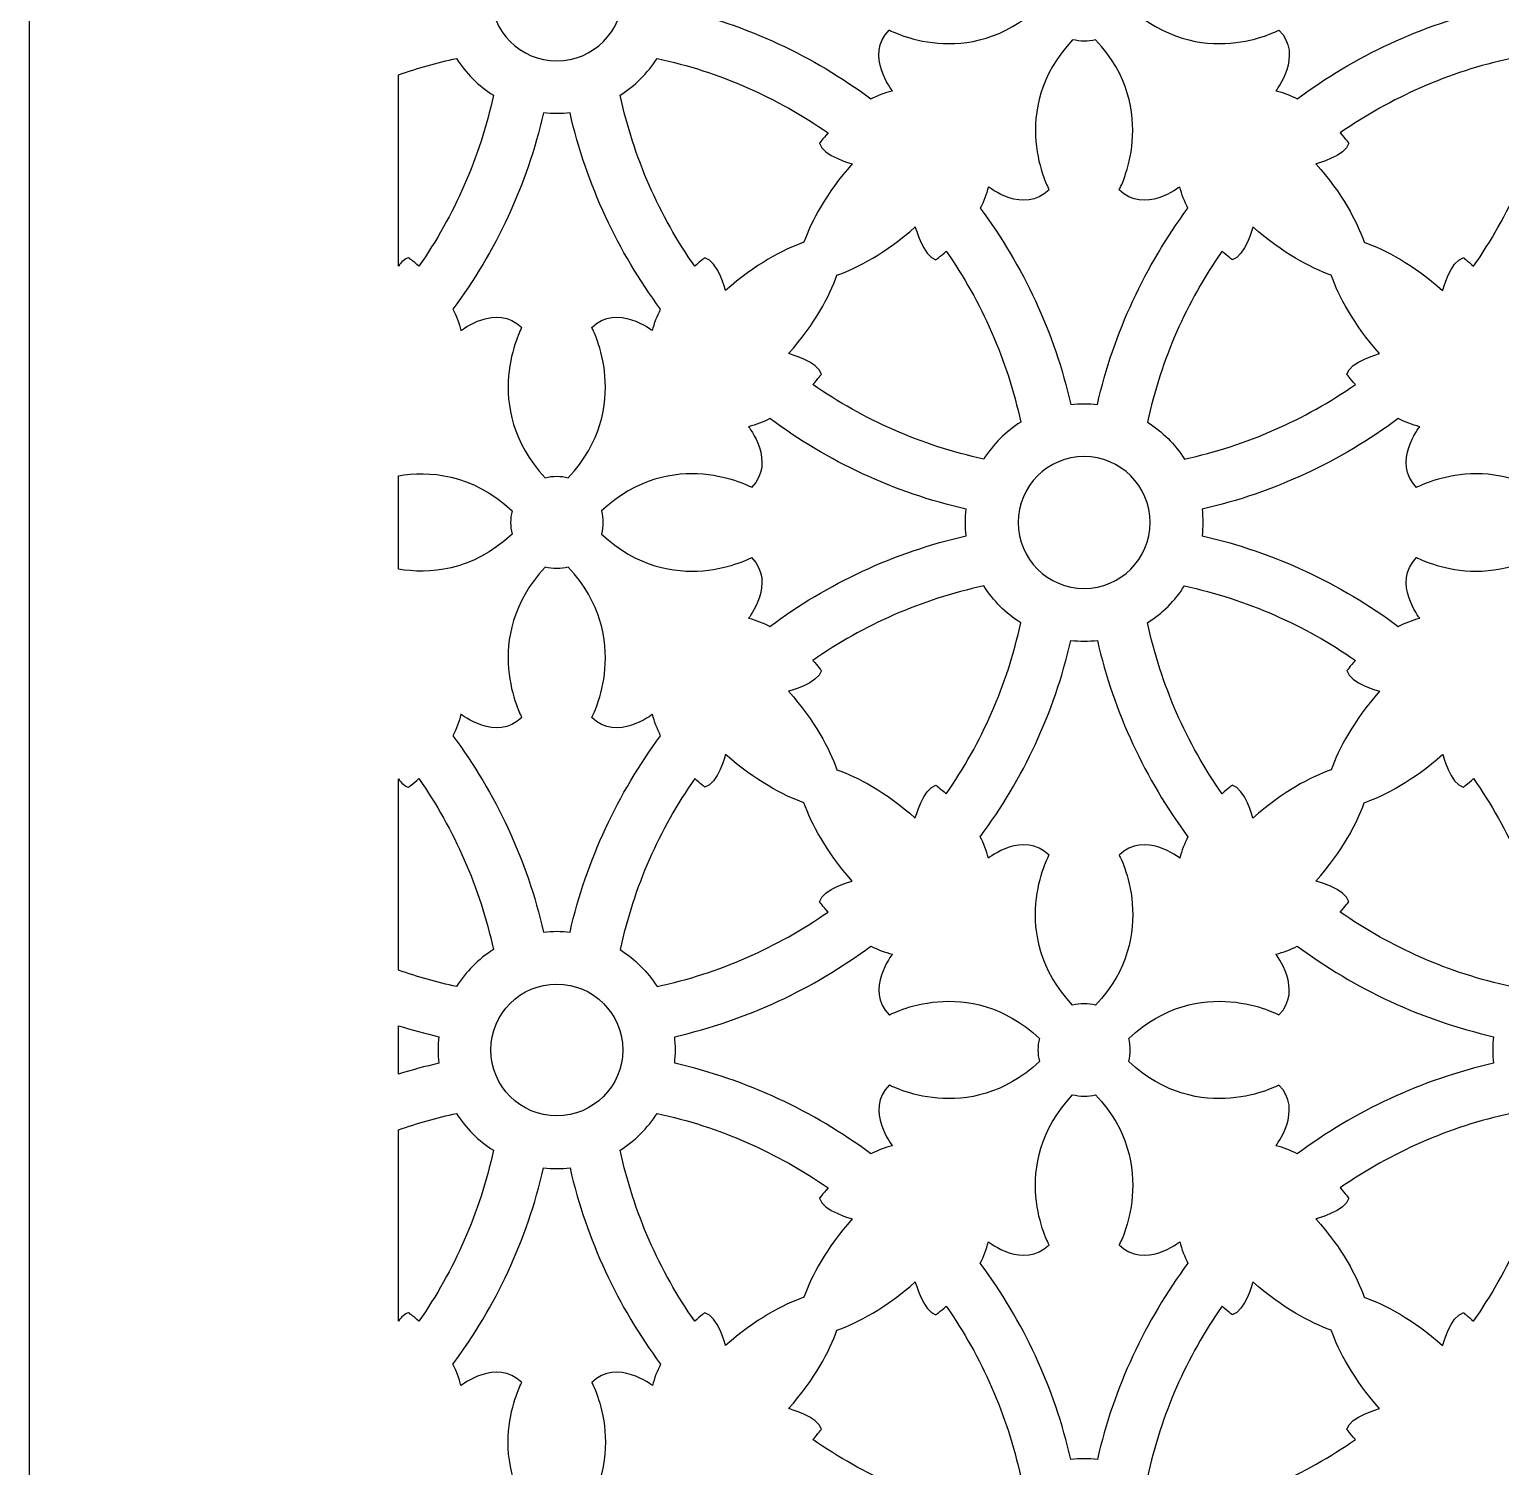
# Model space of a CAD drawing. Header units: centimetres. Extents: x -13.7 to -8.8, y -9 to 9.
# Drawn here: x -13.684 to -11.402, y -4.736 to -2.507 of the extents above; entities that cross this region are included whole.
import ezdxf

# ---------------------------------------------------------------- set-up
doc = ezdxf.new("R2010")
doc.units = ezdxf.units.CM
doc.header["$MEASUREMENT"] = 0
doc.layers.add('layer 1', color=7, linetype='Continuous')

msp = doc.modelspace()

# ---------------------------------------------------------------- linework, layer by layer
at = {"layer": 'layer 1', "color": 250}
msp.add_open_spline([(-8.77523, 9.00077), (-10.41159, 9.00077), (-12.04796, 9.00077), (-13.68432, 9.00077), (-13.68432, 9.00077), (-13.68432, 3.53168), (-13.68432, -1.93741), (-13.68432, -7.4065), (-13.68432, -7.4065), (-13.6843, -7.4065), (-13.68429, -7.4065), (-13.68428, -7.4065), (-13.68428, -7.4065), (-13.68428, -7.93741), (-13.68428, -8.46832), (-13.68428, -8.99924), (-13.68428, -8.99924), (-13.49337, -8.99924), (-13.30246, -8.99924), (-13.11155, -8.99924), (-13.11155, -8.99924), (-13.11155, -8.91742), (-13.11155, -8.8356), (-13.11155, -8.75378), (-13.11155, -8.75378), (-12.90961, -8.75378), (-12.70767, -8.75378), (-12.50573, -8.75378), (-12.50573, -8.75378), (-12.50573, -8.5939), (-12.50573, -8.43402), (-12.50573, -8.27414), (-12.50573, -8.27414), (-12.42404, -8.27251), (-12.34234, -8.27088), (-12.26064, -8.26925), (-12.26064, -8.26925), (-12.24613, -8.31062), (-12.22712, -8.34649), (-12.19555, -8.37816), (-12.19555, -8.37816), (-12.16464, -8.40916), (-12.1327, -8.42833), (-12.09518, -8.43705), (-12.09518, -8.43705), (-12.04553, -8.4486), (-11.99309, -8.44357), (-11.95323, -8.4088), (-11.95323, -8.4088), (-11.91466, -8.37514), (-11.8924, -8.32123), (-11.8844, -8.26981), (-11.8844, -8.26981), (-11.86158, -8.27211), (-11.84216, -8.27158), (-11.82386, -8.26896), (-11.82386, -8.26896), (-11.73249, -8.25588), (-11.68933, -8.19807), (-11.68163, -8.1109), (-11.68163, -8.1109), (-11.67973, -8.08953), (-11.68124, -8.06844), (-11.68802, -8.04988), (-11.68802, -8.04988), (-11.68659, -8.05023), (-11.68515, -8.05059), (-11.68372, -8.05095), (-11.68372, -8.05095), (-11.65147, -8.0621), (-11.61924, -8.07324), (-11.587, -8.08439), (-11.587, -8.08439), (-11.56765, -8.28195), (-11.41509, -8.43577), (-11.22975, -8.43577), (-11.22975, -8.43577), (-11.04441, -8.43577), (-10.89185, -8.28195), (-10.87251, -8.08439), (-10.87251, -8.08439), (-10.84027, -8.07324), (-10.80803, -8.0621), (-10.77579, -8.05095), (-10.77579, -8.05095), (-10.77435, -8.05059), (-10.77291, -8.05023), (-10.77148, -8.04988), (-10.77148, -8.04988), (-10.77827, -8.06844), (-10.77977, -8.08953), (-10.77788, -8.1109), (-10.77788, -8.1109), (-10.77017, -8.19807), (-10.72701, -8.25588), (-10.63565, -8.26896), (-10.63565, -8.26896), (-10.61734, -8.27158), (-10.59792, -8.27211), (-10.5751, -8.26981), (-10.5751, -8.26981), (-10.56711, -8.32123), (-10.54485, -8.37514), (-10.50627, -8.4088), (-10.50627, -8.4088), (-10.46641, -8.44357), (-10.41398, -8.4486), (-10.36432, -8.43705), (-10.36432, -8.43705), (-10.32681, -8.42833), (-10.29486, -8.40916), (-10.26395, -8.37816), (-10.26395, -8.37816), (-10.23239, -8.34649), (-10.21338, -8.31062), (-10.19887, -8.26925), (-10.19887, -8.26925), (-10.11717, -8.27088), (-10.03547, -8.27251), (-9.95377, -8.27414), (-9.95377, -8.27414), (-9.95377, -8.43402), (-9.95377, -8.5939), (-9.95377, -8.75378), (-9.95377, -8.75378), (-9.75183, -8.75378), (-9.54989, -8.75378), (-9.34796, -8.75378), (-9.34796, -8.75378), (-9.34796, -8.8356), (-9.34796, -8.91742), (-9.34796, -8.99924), (-9.34796, -8.99924), (-9.15705, -8.99924), (-8.96613, -8.99924), (-8.77523, -8.99924), (-8.77523, -8.99924), (-8.77523, -8.46832), (-8.77523, -7.93741), (-8.77523, -7.4065), (-8.77523, -7.4065), (-8.77523, -1.93741), (-8.77523, 3.53168), (-8.77523, 9.00077)], degree=3, knots=[0, 0, 0, 0, 0.027027, 0.027027, 0.027027, 0.027027, 0.0540541, 0.0540541, 0.0540541, 0.0540541, 0.0810811, 0.0810811, 0.0810811, 0.0810811, 0.1081081, 0.1081081, 0.1081081, 0.1081081, 0.1351351, 0.1351351, 0.1351351, 0.1351351, 0.1621622, 0.1621622, 0.1621622, 0.1621622, 0.1891892, 0.1891892, 0.1891892, 0.1891892, 0.2162162, 0.2162162, 0.2162162, 0.2162162, 0.2432432, 0.2432432, 0.2432432, 0.2432432, 0.2702703, 0.2702703, 0.2702703, 0.2702703, 0.2972973, 0.2972973, 0.2972973, 0.2972973, 0.3243243, 0.3243243, 0.3243243, 0.3243243, 0.3513514, 0.3513514, 0.3513514, 0.3513514, 0.3783784, 0.3783784, 0.3783784, 0.3783784, 0.4054054, 0.4054054, 0.4054054, 0.4054054, 0.4324324, 0.4324324, 0.4324324, 0.4324324, 0.4594595, 0.4594595, 0.4594595, 0.4594595, 0.4864865, 0.4864865, 0.4864865, 0.4864865, 0.5135135, 0.5135135, 0.5135135, 0.5135135, 0.5405405, 0.5405405, 0.5405405, 0.5405405, 0.5675676, 0.5675676, 0.5675676, 0.5675676, 0.5945946, 0.5945946, 0.5945946, 0.5945946, 0.6216216, 0.6216216, 0.6216216, 0.6216216, 0.6486486, 0.6486486, 0.6486486, 0.6486486, 0.6756757, 0.6756757, 0.6756757, 0.6756757, 0.7027027, 0.7027027, 0.7027027, 0.7027027, 0.7297297, 0.7297297, 0.7297297, 0.7297297, 0.7567568, 0.7567568, 0.7567568, 0.7567568, 0.7837838, 0.7837838, 0.7837838, 0.7837838, 0.8108108, 0.8108108, 0.8108108, 0.8108108, 0.8378378, 0.8378378, 0.8378378, 0.8378378, 0.8648649, 0.8648649, 0.8648649, 0.8648649, 0.8918919, 0.8918919, 0.8918919, 0.8918919, 0.9189189, 0.9189189, 0.9189189, 0.9189189, 0.9459459, 0.9459459, 0.9459459, 0.9459459, 1, 1, 1, 1], dxfattribs=at)
at = {"layer": 'layer 1', "color": 7}
for points, knots in [([(-12.37871, -2.6149), (-12.46798, -2.54857), (-12.5712, -2.49997), (-12.6832, -2.47438), (-12.6832, -2.47438), (-12.68245, -2.46761), (-12.68204, -2.46074), (-12.68204, -2.45378), (-12.68204, -2.45378), (-12.68204, -2.44682), (-12.68245, -2.43995), (-12.6832, -2.43318), (-12.6832, -2.43318), (-12.5712, -2.40758), (-12.46798, -2.35899), (-12.37871, -2.29266), (-12.37871, -2.29266), (-12.3683, -2.29803), (-12.35718, -2.30244), (-12.3455, -2.3052), (-12.3455, -2.3052), (-12.3455, -2.3052), (-12.38907, -2.36053), (-12.35022, -2.39937), (-12.35022, -2.39937), (-12.35022, -2.39937), (-12.22738, -2.33294), (-12.11732, -2.43589), (-12.11732, -2.43589), (-12.12034, -2.44762), (-12.12032, -2.45995), (-12.11732, -2.47168), (-12.11732, -2.47168), (-12.22738, -2.57464), (-12.35021, -2.50819), (-12.35021, -2.50819), (-12.35021, -2.50819), (-12.38907, -2.54703), (-12.3455, -2.60238), (-12.3455, -2.60238), (-12.3455, -2.60238), (-12.35718, -2.60513), (-12.3683, -2.60954), (-12.37871, -2.6149)], [0, 0, 0, 0, 0.0833333, 0.0833333, 0.0833333, 0.0833333, 0.1666667, 0.1666667, 0.1666667, 0.1666667, 0.25, 0.25, 0.25, 0.25, 0.3333333, 0.3333333, 0.3333333, 0.3333333, 0.4166667, 0.4166667, 0.4166667, 0.4166667, 0.5, 0.5, 0.5, 0.5, 0.5833333, 0.5833333, 0.5833333, 0.5833333, 0.6666667, 0.6666667, 0.6666667, 0.6666667, 0.75, 0.75, 0.75, 0.75, 0.8333333, 0.8333333, 0.8333333, 0.8333333, 1, 1, 1, 1]), ([(-11.71719, -2.29266), (-11.62793, -2.359), (-11.5247, -2.40758), (-11.41271, -2.43318), (-11.41271, -2.43318), (-11.41346, -2.43995), (-11.41386, -2.44682), (-11.41386, -2.45378), (-11.41386, -2.45378), (-11.41386, -2.46074), (-11.41347, -2.46761), (-11.41271, -2.47438), (-11.41271, -2.47438), (-11.5247, -2.49997), (-11.62792, -2.54857), (-11.71719, -2.6149), (-11.71719, -2.6149), (-11.7276, -2.60954), (-11.73873, -2.60513), (-11.7504, -2.60237), (-11.7504, -2.60237), (-11.7504, -2.60237), (-11.70684, -2.54703), (-11.74569, -2.50818), (-11.74569, -2.50818), (-11.74569, -2.50818), (-11.86854, -2.57464), (-11.9786, -2.47168), (-11.9786, -2.47168), (-11.97558, -2.45995), (-11.9756, -2.4476), (-11.9786, -2.43588), (-11.9786, -2.43588), (-11.86853, -2.33292), (-11.74569, -2.39937), (-11.74569, -2.39937), (-11.74569, -2.39937), (-11.70684, -2.36053), (-11.7504, -2.3052), (-11.7504, -2.3052), (-11.7504, -2.3052), (-11.73873, -2.30243), (-11.7276, -2.29802), (-11.71719, -2.29266)], [0, 0, 0, 0, 0.0833333, 0.0833333, 0.0833333, 0.0833333, 0.1666667, 0.1666667, 0.1666667, 0.1666667, 0.25, 0.25, 0.25, 0.25, 0.3333333, 0.3333333, 0.3333333, 0.3333333, 0.4166667, 0.4166667, 0.4166667, 0.4166667, 0.5, 0.5, 0.5, 0.5, 0.5833333, 0.5833333, 0.5833333, 0.5833333, 0.6666667, 0.6666667, 0.6666667, 0.6666667, 0.75, 0.75, 0.75, 0.75, 0.8333333, 0.8333333, 0.8333333, 0.8333333, 1, 1, 1, 1]), ([(-12.86614, -2.35151), (-12.80967, -2.35151), (-12.76387, -2.3973), (-12.76387, -2.45378), (-12.76387, -2.45378), (-12.76387, -2.51025), (-12.80967, -2.55605), (-12.86614, -2.55605), (-12.86614, -2.55605), (-12.92261, -2.55605), (-12.96841, -2.51025), (-12.96841, -2.45378), (-12.96841, -2.45378), (-12.96841, -2.3973), (-12.92261, -2.35151), (-12.86614, -2.35151)], [0, 0, 0, 0, 0.2, 0.2, 0.2, 0.2, 0.4, 0.4, 0.4, 0.4, 0.6, 0.6, 0.6, 0.6, 1, 1, 1, 1]), ([(-12.04796, -3.08787), (-12.05491, -3.08787), (-12.06177, -3.08827), (-12.06854, -3.08902), (-12.06854, -3.08902), (-12.09413, -2.97703), (-12.14273, -2.8738), (-12.20907, -2.78453), (-12.20907, -2.78453), (-12.20371, -2.77413), (-12.1993, -2.763), (-12.19654, -2.75133), (-12.19654, -2.75133), (-12.19654, -2.75133), (-12.1412, -2.79488), (-12.10236, -2.75604), (-12.10236, -2.75604), (-12.10236, -2.75604), (-12.16881, -2.63319), (-12.06585, -2.52314), (-12.06585, -2.52314), (-12.05412, -2.52615), (-12.04178, -2.52616), (-12.03006, -2.52316), (-12.03006, -2.52316), (-11.92711, -2.63321), (-11.99354, -2.75604), (-11.99354, -2.75604), (-11.99354, -2.75604), (-11.9547, -2.79488), (-11.89937, -2.75133), (-11.89937, -2.75133), (-11.89937, -2.75133), (-11.8966, -2.763), (-11.8922, -2.77413), (-11.88683, -2.78453), (-11.88683, -2.78453), (-11.95317, -2.8738), (-12.00177, -2.97703), (-12.02736, -3.08902), (-12.02736, -3.08902), (-12.03413, -3.08827), (-12.04099, -3.08787), (-12.04796, -3.08787)], [0, 0, 0, 0, 0.0833333, 0.0833333, 0.0833333, 0.0833333, 0.1666667, 0.1666667, 0.1666667, 0.1666667, 0.25, 0.25, 0.25, 0.25, 0.3333333, 0.3333333, 0.3333333, 0.3333333, 0.4166667, 0.4166667, 0.4166667, 0.4166667, 0.5, 0.5, 0.5, 0.5, 0.5833333, 0.5833333, 0.5833333, 0.5833333, 0.6666667, 0.6666667, 0.6666667, 0.6666667, 0.75, 0.75, 0.75, 0.75, 0.8333333, 0.8333333, 0.8333333, 0.8333333, 1, 1, 1, 1]), ([(-13.11159, -2.57762), (-13.11159, -2.6765), (-13.11159, -2.77539), (-13.11159, -2.87428), (-13.11159, -2.87428), (-13.10716, -2.86785), (-13.10191, -2.86279), (-13.09597, -2.86139), (-13.09597, -2.86139), (-13.09597, -2.86139), (-13.08949, -2.86613), (-13.08014, -2.87463), (-13.08014, -2.87463), (-13.02529, -2.79604), (-12.98539, -2.70624), (-12.96453, -2.60937), (-12.96453, -2.60937), (-12.98756, -2.59477), (-13.00714, -2.5752), (-13.02173, -2.55217), (-13.02173, -2.55217), (-13.05245, -2.55878), (-13.08244, -2.5673), (-13.11159, -2.57762)], [0, 0, 0, 0, 0.1428571, 0.1428571, 0.1428571, 0.1428571, 0.2857143, 0.2857143, 0.2857143, 0.2857143, 0.4285714, 0.4285714, 0.4285714, 0.4285714, 0.5714286, 0.5714286, 0.5714286, 0.5714286, 0.7142857, 0.7142857, 0.7142857, 0.7142857, 1, 1, 1, 1]), ([(-12.44528, -2.66777), (-12.52388, -2.61292), (-12.61367, -2.57302), (-12.71054, -2.55217), (-12.71054, -2.55217), (-12.72513, -2.5752), (-12.74471, -2.59477), (-12.76774, -2.60937), (-12.76774, -2.60937), (-12.7469, -2.70624), (-12.70698, -2.79604), (-12.65213, -2.87462), (-12.65213, -2.87462), (-12.64277, -2.86613), (-12.63631, -2.86139), (-12.63631, -2.86139), (-12.63631, -2.86139), (-12.61629, -2.8661), (-12.60424, -2.9123), (-12.60424, -2.9123), (-12.60424, -2.9123), (-12.55794, -2.87115), (-12.51538, -2.8491), (-12.48265, -2.83726), (-12.48265, -2.83726), (-12.47081, -2.80454), (-12.44877, -2.76197), (-12.40762, -2.71567), (-12.40762, -2.71567), (-12.40762, -2.71567), (-12.45381, -2.70362), (-12.45853, -2.6836), (-12.45853, -2.6836), (-12.45853, -2.6836), (-12.45379, -2.67713), (-12.44528, -2.66777)], [0, 0, 0, 0, 0.1, 0.1, 0.1, 0.1, 0.2, 0.2, 0.2, 0.2, 0.3, 0.3, 0.3, 0.3, 0.4, 0.4, 0.4, 0.4, 0.5, 0.5, 0.5, 0.5, 0.6, 0.6, 0.6, 0.6, 0.7, 0.7, 0.7, 0.7, 0.8, 0.8, 0.8, 0.8, 1, 1, 1, 1]), ([(-11.65061, -2.66777), (-11.57202, -2.61292), (-11.48225, -2.57302), (-11.38537, -2.55217), (-11.38537, -2.55217), (-11.37078, -2.5752), (-11.35121, -2.59477), (-11.32817, -2.60937), (-11.32817, -2.60937), (-11.34902, -2.70624), (-11.38892, -2.79604), (-11.44377, -2.87463), (-11.44377, -2.87463), (-11.45313, -2.86613), (-11.4596, -2.86139), (-11.4596, -2.86139), (-11.4596, -2.86139), (-11.47961, -2.8661), (-11.49167, -2.9123), (-11.49167, -2.9123), (-11.49167, -2.9123), (-11.53796, -2.87115), (-11.58053, -2.8491), (-11.61325, -2.83726), (-11.61325, -2.83726), (-11.62509, -2.80454), (-11.64715, -2.76197), (-11.68829, -2.71567), (-11.68829, -2.71567), (-11.68829, -2.71567), (-11.64209, -2.70362), (-11.63738, -2.6836), (-11.63738, -2.6836), (-11.63738, -2.6836), (-11.64211, -2.67713), (-11.65061, -2.66777)], [0, 0, 0, 0, 0.1, 0.1, 0.1, 0.1, 0.2, 0.2, 0.2, 0.2, 0.3, 0.3, 0.3, 0.3, 0.4, 0.4, 0.4, 0.4, 0.5, 0.5, 0.5, 0.5, 0.6, 0.6, 0.6, 0.6, 0.7, 0.7, 0.7, 0.7, 0.8, 0.8, 0.8, 0.8, 1, 1, 1, 1]), ([(-13.02726, -2.9412), (-12.96093, -2.85194), (-12.91233, -2.7487), (-12.88674, -2.63671), (-12.88674, -2.63671), (-12.87998, -2.63747), (-12.87311, -2.63788), (-12.86614, -2.63788), (-12.86614, -2.63788), (-12.85917, -2.63788), (-12.8523, -2.63747), (-12.84553, -2.63671), (-12.84553, -2.63671), (-12.81993, -2.7487), (-12.77133, -2.85194), (-12.705, -2.94119), (-12.705, -2.94119), (-12.71037, -2.95161), (-12.71479, -2.96273), (-12.71754, -2.97441), (-12.71754, -2.97441), (-12.71754, -2.97441), (-12.77288, -2.93085), (-12.81174, -2.96971), (-12.81174, -2.96971), (-12.81174, -2.96971), (-12.74527, -3.09255), (-12.84823, -3.2026), (-12.84823, -3.2026), (-12.85996, -3.19959), (-12.8723, -3.19959), (-12.88403, -3.2026), (-12.88403, -3.2026), (-12.98699, -3.09255), (-12.92053, -2.96971), (-12.92053, -2.96971), (-12.92053, -2.96971), (-12.95938, -2.93085), (-13.01473, -2.97441), (-13.01473, -2.97441), (-13.01473, -2.97441), (-13.01748, -2.96273), (-13.02189, -2.95161), (-13.02726, -2.9412)], [0, 0, 0, 0, 0.0833333, 0.0833333, 0.0833333, 0.0833333, 0.1666667, 0.1666667, 0.1666667, 0.1666667, 0.25, 0.25, 0.25, 0.25, 0.3333333, 0.3333333, 0.3333333, 0.3333333, 0.4166667, 0.4166667, 0.4166667, 0.4166667, 0.5, 0.5, 0.5, 0.5, 0.5833333, 0.5833333, 0.5833333, 0.5833333, 0.6666667, 0.6666667, 0.6666667, 0.6666667, 0.75, 0.75, 0.75, 0.75, 0.8333333, 0.8333333, 0.8333333, 0.8333333, 1, 1, 1, 1]), ([(-12.20356, -3.17358), (-12.18895, -3.15054), (-12.16937, -3.13096), (-12.14633, -3.11635), (-12.14633, -3.11635), (-12.16718, -3.01948), (-12.2071, -2.92971), (-12.26194, -2.85112), (-12.26194, -2.85112), (-12.2713, -2.85961), (-12.27779, -2.86435), (-12.27779, -2.86435), (-12.27779, -2.86435), (-12.2978, -2.85964), (-12.30986, -2.81344), (-12.30986, -2.81344), (-12.30986, -2.81344), (-12.35614, -2.85459), (-12.3987, -2.87665), (-12.43145, -2.88848), (-12.43145, -2.88848), (-12.44327, -2.92121), (-12.46533, -2.96378), (-12.50647, -3.01007), (-12.50647, -3.01007), (-12.50647, -3.01007), (-12.46027, -3.02212), (-12.45556, -3.04214), (-12.45556, -3.04214), (-12.45556, -3.04214), (-12.4603, -3.04861), (-12.4688, -3.05797), (-12.4688, -3.05797), (-12.3902, -3.11281), (-12.30042, -3.15273), (-12.20356, -3.17358)], [0, 0, 0, 0, 0.1, 0.1, 0.1, 0.1, 0.2, 0.2, 0.2, 0.2, 0.3, 0.3, 0.3, 0.3, 0.4, 0.4, 0.4, 0.4, 0.5, 0.5, 0.5, 0.5, 0.6, 0.6, 0.6, 0.6, 0.7, 0.7, 0.7, 0.7, 0.8, 0.8, 0.8, 0.8, 1, 1, 1, 1]), ([(-11.89235, -3.17358), (-11.90695, -3.15054), (-11.92653, -3.13096), (-11.94957, -3.11635), (-11.94957, -3.11635), (-11.92872, -3.01948), (-11.88881, -2.92971), (-11.83396, -2.85112), (-11.83396, -2.85112), (-11.8246, -2.85962), (-11.81813, -2.86435), (-11.81813, -2.86435), (-11.81813, -2.86435), (-11.79812, -2.85964), (-11.78606, -2.81344), (-11.78606, -2.81344), (-11.78606, -2.81344), (-11.73976, -2.85459), (-11.6972, -2.87665), (-11.66447, -2.88848), (-11.66447, -2.88848), (-11.65264, -2.92121), (-11.63057, -2.96378), (-11.58944, -3.01007), (-11.58944, -3.01007), (-11.58944, -3.01007), (-11.63564, -3.02212), (-11.64034, -3.04214), (-11.64034, -3.04214), (-11.64034, -3.04214), (-11.63561, -3.04861), (-11.62711, -3.05797), (-11.62711, -3.05797), (-11.7057, -3.11281), (-11.79549, -3.15273), (-11.89235, -3.17358)], [0, 0, 0, 0, 0.1, 0.1, 0.1, 0.1, 0.2, 0.2, 0.2, 0.2, 0.3, 0.3, 0.3, 0.3, 0.4, 0.4, 0.4, 0.4, 0.5, 0.5, 0.5, 0.5, 0.6, 0.6, 0.6, 0.6, 0.7, 0.7, 0.7, 0.7, 0.8, 0.8, 0.8, 0.8, 1, 1, 1, 1]), ([(-12.53537, -3.11084), (-12.44611, -3.17718), (-12.34288, -3.22577), (-12.23088, -3.25137), (-12.23088, -3.25137), (-12.23164, -3.25812), (-12.23204, -3.26499), (-12.23204, -3.27196), (-12.23204, -3.27196), (-12.23204, -3.27892), (-12.23164, -3.2858), (-12.23088, -3.29255), (-12.23088, -3.29255), (-12.34288, -3.31815), (-12.44611, -3.36675), (-12.53537, -3.43309), (-12.53537, -3.43309), (-12.54578, -3.42771), (-12.55692, -3.42331), (-12.56858, -3.42055), (-12.56858, -3.42055), (-12.56858, -3.42055), (-12.52503, -3.36521), (-12.56389, -3.32636), (-12.56389, -3.32636), (-12.56389, -3.32636), (-12.68671, -3.39282), (-12.79677, -3.28986), (-12.79677, -3.28986), (-12.79375, -3.27813), (-12.79375, -3.2658), (-12.79676, -3.25407), (-12.79676, -3.25407), (-12.68671, -3.15111), (-12.56388, -3.21756), (-12.56388, -3.21756), (-12.56388, -3.21756), (-12.52503, -3.17871), (-12.56858, -3.12337), (-12.56858, -3.12337), (-12.56858, -3.12337), (-12.55692, -3.12061), (-12.54578, -3.11621), (-12.53537, -3.11084)], [0, 0, 0, 0, 0.0833333, 0.0833333, 0.0833333, 0.0833333, 0.1666667, 0.1666667, 0.1666667, 0.1666667, 0.25, 0.25, 0.25, 0.25, 0.3333333, 0.3333333, 0.3333333, 0.3333333, 0.4166667, 0.4166667, 0.4166667, 0.4166667, 0.5, 0.5, 0.5, 0.5, 0.5833333, 0.5833333, 0.5833333, 0.5833333, 0.6666667, 0.6666667, 0.6666667, 0.6666667, 0.75, 0.75, 0.75, 0.75, 0.8333333, 0.8333333, 0.8333333, 0.8333333, 1, 1, 1, 1]), ([(-11.86386, -3.27196), (-11.86386, -3.26499), (-11.86427, -3.25812), (-11.86502, -3.25137), (-11.86502, -3.25137), (-11.75302, -3.22577), (-11.64979, -3.17718), (-11.56054, -3.11084), (-11.56054, -3.11084), (-11.55012, -3.11621), (-11.53898, -3.12061), (-11.52732, -3.12337), (-11.52732, -3.12337), (-11.52732, -3.12337), (-11.57089, -3.17871), (-11.53202, -3.21756), (-11.53202, -3.21756), (-11.53202, -3.21756), (-11.40919, -3.1511), (-11.29914, -3.25405), (-11.29914, -3.25405), (-11.30215, -3.26579), (-11.30215, -3.27813), (-11.29914, -3.28986), (-11.29914, -3.28986), (-11.40918, -3.39282), (-11.53202, -3.32636), (-11.53202, -3.32636), (-11.53202, -3.32636), (-11.57089, -3.36521), (-11.52732, -3.42055), (-11.52732, -3.42055), (-11.52732, -3.42055), (-11.53898, -3.42331), (-11.55012, -3.42771), (-11.56054, -3.43309), (-11.56054, -3.43309), (-11.6498, -3.36675), (-11.75302, -3.31815), (-11.86502, -3.29255), (-11.86502, -3.29255), (-11.86427, -3.2858), (-11.86386, -3.27892), (-11.86386, -3.27196)], [0, 0, 0, 0, 0.0833333, 0.0833333, 0.0833333, 0.0833333, 0.1666667, 0.1666667, 0.1666667, 0.1666667, 0.25, 0.25, 0.25, 0.25, 0.3333333, 0.3333333, 0.3333333, 0.3333333, 0.4166667, 0.4166667, 0.4166667, 0.4166667, 0.5, 0.5, 0.5, 0.5, 0.5833333, 0.5833333, 0.5833333, 0.5833333, 0.6666667, 0.6666667, 0.6666667, 0.6666667, 0.75, 0.75, 0.75, 0.75, 0.8333333, 0.8333333, 0.8333333, 0.8333333, 1, 1, 1, 1]), ([(-12.15023, -3.27196), (-12.15023, -3.21548), (-12.10443, -3.16969), (-12.04796, -3.16969), (-12.04796, -3.16969), (-11.99148, -3.16969), (-11.94568, -3.21548), (-11.94568, -3.27196), (-11.94568, -3.27196), (-11.94568, -3.32843), (-11.99148, -3.37424), (-12.04796, -3.37424), (-12.04796, -3.37424), (-12.10443, -3.37424), (-12.15023, -3.32843), (-12.15023, -3.27196)], [0, 0, 0, 0, 0.2, 0.2, 0.2, 0.2, 0.4, 0.4, 0.4, 0.4, 0.6, 0.6, 0.6, 0.6, 1, 1, 1, 1]), ([(-13.11159, -3.19955), (-13.11159, -3.24782), (-13.11159, -3.29609), (-13.11159, -3.34437), (-13.11159, -3.34437), (-13.06565, -3.35222), (-12.99848, -3.34879), (-12.9355, -3.28986), (-12.9355, -3.28986), (-12.9385, -3.27813), (-12.9385, -3.26579), (-12.9355, -3.25405), (-12.9355, -3.25405), (-12.99849, -3.19513), (-13.06565, -3.1917), (-13.11159, -3.19955)], [0, 0, 0, 0, 0.2, 0.2, 0.2, 0.2, 0.4, 0.4, 0.4, 0.4, 0.6, 0.6, 0.6, 0.6, 1, 1, 1, 1]), ([(-12.705, -3.60274), (-12.77133, -3.69199), (-12.81993, -3.79521), (-12.84553, -3.90721), (-12.84553, -3.90721), (-12.8523, -3.90645), (-12.85917, -3.90605), (-12.86614, -3.90605), (-12.86614, -3.90605), (-12.87311, -3.90605), (-12.87998, -3.90645), (-12.88674, -3.90721), (-12.88674, -3.90721), (-12.91233, -3.79521), (-12.96093, -3.69199), (-13.02726, -3.60273), (-13.02726, -3.60273), (-13.02189, -3.59232), (-13.01748, -3.58118), (-13.01473, -3.56951), (-13.01473, -3.56951), (-13.01473, -3.56951), (-12.95938, -3.61307), (-12.92055, -3.57421), (-12.92055, -3.57421), (-12.92055, -3.57421), (-12.98699, -3.45139), (-12.88404, -3.34134), (-12.88404, -3.34134), (-12.8723, -3.34435), (-12.85997, -3.34434), (-12.84823, -3.34132), (-12.84823, -3.34132), (-12.74527, -3.45137), (-12.81174, -3.57421), (-12.81174, -3.57421), (-12.81174, -3.57421), (-12.77288, -3.61307), (-12.71754, -3.56951), (-12.71754, -3.56951), (-12.71754, -3.56951), (-12.71479, -3.58118), (-12.71037, -3.59232), (-12.705, -3.60274)], [0, 0, 0, 0, 0.0833333, 0.0833333, 0.0833333, 0.0833333, 0.1666667, 0.1666667, 0.1666667, 0.1666667, 0.25, 0.25, 0.25, 0.25, 0.3333333, 0.3333333, 0.3333333, 0.3333333, 0.4166667, 0.4166667, 0.4166667, 0.4166667, 0.5, 0.5, 0.5, 0.5, 0.5833333, 0.5833333, 0.5833333, 0.5833333, 0.6666667, 0.6666667, 0.6666667, 0.6666667, 0.75, 0.75, 0.75, 0.75, 0.8333333, 0.8333333, 0.8333333, 0.8333333, 1, 1, 1, 1]), ([(-12.20356, -3.37035), (-12.18895, -3.39339), (-12.16937, -3.41298), (-12.14633, -3.42757), (-12.14633, -3.42757), (-12.16718, -3.52444), (-12.2071, -3.61422), (-12.26194, -3.69282), (-12.26194, -3.69282), (-12.2713, -3.68431), (-12.27779, -3.67958), (-12.27779, -3.67958), (-12.27779, -3.67958), (-12.2978, -3.68428), (-12.30986, -3.73048), (-12.30986, -3.73048), (-12.30986, -3.73048), (-12.35614, -3.68934), (-12.3987, -3.66728), (-12.43145, -3.65545), (-12.43145, -3.65545), (-12.44327, -3.62272), (-12.46533, -3.58015), (-12.50647, -3.53386), (-12.50647, -3.53386), (-12.50647, -3.53386), (-12.46027, -3.52181), (-12.45556, -3.50179), (-12.45556, -3.50179), (-12.45556, -3.50179), (-12.46029, -3.49532), (-12.4688, -3.48596), (-12.4688, -3.48596), (-12.3902, -3.43111), (-12.30042, -3.3912), (-12.20356, -3.37035)], [0, 0, 0, 0, 0.1, 0.1, 0.1, 0.1, 0.2, 0.2, 0.2, 0.2, 0.3, 0.3, 0.3, 0.3, 0.4, 0.4, 0.4, 0.4, 0.5, 0.5, 0.5, 0.5, 0.6, 0.6, 0.6, 0.6, 0.7, 0.7, 0.7, 0.7, 0.8, 0.8, 0.8, 0.8, 1, 1, 1, 1]), ([(-11.89235, -3.37035), (-11.90695, -3.39339), (-11.92653, -3.41298), (-11.94957, -3.42757), (-11.94957, -3.42757), (-11.92872, -3.52444), (-11.88881, -3.61422), (-11.83396, -3.69281), (-11.83396, -3.69281), (-11.8246, -3.68431), (-11.81813, -3.67958), (-11.81813, -3.67958), (-11.81813, -3.67958), (-11.79812, -3.68428), (-11.78606, -3.73048), (-11.78606, -3.73048), (-11.78606, -3.73048), (-11.73976, -3.68934), (-11.6972, -3.66728), (-11.66447, -3.65545), (-11.66447, -3.65545), (-11.65264, -3.62272), (-11.63057, -3.58015), (-11.58944, -3.53386), (-11.58944, -3.53386), (-11.58944, -3.53386), (-11.63564, -3.52181), (-11.64034, -3.50179), (-11.64034, -3.50179), (-11.64034, -3.50179), (-11.63561, -3.49532), (-11.62711, -3.48596), (-11.62711, -3.48596), (-11.7057, -3.43112), (-11.79549, -3.3912), (-11.89235, -3.37035)], [0, 0, 0, 0, 0.1, 0.1, 0.1, 0.1, 0.2, 0.2, 0.2, 0.2, 0.3, 0.3, 0.3, 0.3, 0.4, 0.4, 0.4, 0.4, 0.5, 0.5, 0.5, 0.5, 0.6, 0.6, 0.6, 0.6, 0.7, 0.7, 0.7, 0.7, 0.8, 0.8, 0.8, 0.8, 1, 1, 1, 1]), ([(-12.04796, -3.45606), (-12.05491, -3.45606), (-12.06177, -3.45565), (-12.06854, -3.4549), (-12.06854, -3.4549), (-12.09413, -3.5669), (-12.14273, -3.67012), (-12.20907, -3.75939), (-12.20907, -3.75939), (-12.20371, -3.7698), (-12.1993, -3.78092), (-12.19654, -3.79259), (-12.19654, -3.79259), (-12.19654, -3.79259), (-12.1412, -3.74903), (-12.10236, -3.78788), (-12.10236, -3.78788), (-12.10236, -3.78788), (-12.16881, -3.91072), (-12.06585, -4.02079), (-12.06585, -4.02079), (-12.05414, -4.01777), (-12.04178, -4.01778), (-12.03006, -4.02078), (-12.03006, -4.02078), (-11.92709, -3.91072), (-11.99356, -3.78788), (-11.99356, -3.78788), (-11.99356, -3.78788), (-11.9547, -3.74903), (-11.89937, -3.79258), (-11.89937, -3.79258), (-11.89937, -3.79258), (-11.8966, -3.78092), (-11.8922, -3.7698), (-11.88683, -3.75939), (-11.88683, -3.75939), (-11.95317, -3.67012), (-12.00177, -3.5669), (-12.02736, -3.4549), (-12.02736, -3.4549), (-12.03413, -3.45565), (-12.04099, -3.45606), (-12.04796, -3.45606)], [0, 0, 0, 0, 0.0833333, 0.0833333, 0.0833333, 0.0833333, 0.1666667, 0.1666667, 0.1666667, 0.1666667, 0.25, 0.25, 0.25, 0.25, 0.3333333, 0.3333333, 0.3333333, 0.3333333, 0.4166667, 0.4166667, 0.4166667, 0.4166667, 0.5, 0.5, 0.5, 0.5, 0.5833333, 0.5833333, 0.5833333, 0.5833333, 0.6666667, 0.6666667, 0.6666667, 0.6666667, 0.75, 0.75, 0.75, 0.75, 0.8333333, 0.8333333, 0.8333333, 0.8333333, 1, 1, 1, 1]), ([(-12.44528, -3.87615), (-12.52388, -3.931), (-12.61367, -3.97091), (-12.71054, -3.99175), (-12.71054, -3.99175), (-12.72513, -3.96873), (-12.74471, -3.94915), (-12.76774, -3.93454), (-12.76774, -3.93454), (-12.7469, -3.83768), (-12.70698, -3.74789), (-12.65213, -3.6693), (-12.65213, -3.6693), (-12.64277, -3.6778), (-12.63631, -3.68254), (-12.63631, -3.68254), (-12.63631, -3.68254), (-12.61629, -3.67783), (-12.60424, -3.63163), (-12.60424, -3.63163), (-12.60424, -3.63163), (-12.55794, -3.67277), (-12.51538, -3.69483), (-12.48265, -3.70665), (-12.48265, -3.70665), (-12.47081, -3.73939), (-12.44877, -3.78195), (-12.40762, -3.82824), (-12.40762, -3.82824), (-12.40762, -3.82824), (-12.45381, -3.8403), (-12.45853, -3.86033), (-12.45853, -3.86033), (-12.45853, -3.86033), (-12.45379, -3.86679), (-12.44528, -3.87615)], [0, 0, 0, 0, 0.1, 0.1, 0.1, 0.1, 0.2, 0.2, 0.2, 0.2, 0.3, 0.3, 0.3, 0.3, 0.4, 0.4, 0.4, 0.4, 0.5, 0.5, 0.5, 0.5, 0.6, 0.6, 0.6, 0.6, 0.7, 0.7, 0.7, 0.7, 0.8, 0.8, 0.8, 0.8, 1, 1, 1, 1]), ([(-11.65062, -3.87615), (-11.57202, -3.93099), (-11.48225, -3.97091), (-11.38537, -3.99175), (-11.38537, -3.99175), (-11.37078, -3.96871), (-11.35121, -3.94915), (-11.32817, -3.93454), (-11.32817, -3.93454), (-11.34902, -3.83768), (-11.38892, -3.74789), (-11.44377, -3.6693), (-11.44377, -3.6693), (-11.45313, -3.6778), (-11.4596, -3.68254), (-11.4596, -3.68254), (-11.4596, -3.68254), (-11.47961, -3.67783), (-11.49167, -3.63163), (-11.49167, -3.63163), (-11.49167, -3.63163), (-11.53796, -3.67277), (-11.58053, -3.69483), (-11.61325, -3.70665), (-11.61325, -3.70665), (-11.62509, -3.73939), (-11.64715, -3.78195), (-11.68829, -3.82824), (-11.68829, -3.82824), (-11.68829, -3.82824), (-11.64209, -3.8403), (-11.63738, -3.86031), (-11.63738, -3.86031), (-11.63738, -3.86031), (-11.64212, -3.86679), (-11.65062, -3.87615)], [0, 0, 0, 0, 0.1, 0.1, 0.1, 0.1, 0.2, 0.2, 0.2, 0.2, 0.3, 0.3, 0.3, 0.3, 0.4, 0.4, 0.4, 0.4, 0.5, 0.5, 0.5, 0.5, 0.6, 0.6, 0.6, 0.6, 0.7, 0.7, 0.7, 0.7, 0.8, 0.8, 0.8, 0.8, 1, 1, 1, 1]), ([(-13.11159, -3.66964), (-13.11159, -3.76853), (-13.11159, -3.86742), (-13.11159, -3.9663), (-13.11159, -3.9663), (-13.08244, -3.97662), (-13.05245, -3.98515), (-13.02173, -3.99175), (-13.02173, -3.99175), (-13.00714, -3.96873), (-12.98756, -3.94915), (-12.96453, -3.93454), (-12.96453, -3.93454), (-12.98539, -3.83768), (-13.02529, -3.74789), (-13.08014, -3.6693), (-13.08014, -3.6693), (-13.08949, -3.6778), (-13.09597, -3.68254), (-13.09597, -3.68254), (-13.09597, -3.68254), (-13.10191, -3.68114), (-13.10716, -3.67607), (-13.11159, -3.66964)], [0, 0, 0, 0, 0.1428571, 0.1428571, 0.1428571, 0.1428571, 0.2857143, 0.2857143, 0.2857143, 0.2857143, 0.4285714, 0.4285714, 0.4285714, 0.4285714, 0.5714286, 0.5714286, 0.5714286, 0.5714286, 0.7142857, 0.7142857, 0.7142857, 0.7142857, 1, 1, 1, 1]), ([(-12.37871, -3.92902), (-12.46798, -3.99535), (-12.5712, -4.04395), (-12.6832, -4.06954), (-12.6832, -4.06954), (-12.68245, -4.07631), (-12.68204, -4.08319), (-12.68204, -4.09014), (-12.68204, -4.09014), (-12.68204, -4.09711), (-12.68245, -4.10398), (-12.6832, -4.11074), (-12.6832, -4.11074), (-12.5712, -4.13633), (-12.46798, -4.18493), (-12.37871, -4.25127), (-12.37871, -4.25127), (-12.3683, -4.2459), (-12.35718, -4.24149), (-12.3455, -4.23873), (-12.3455, -4.23873), (-12.3455, -4.23873), (-12.38907, -4.1834), (-12.35021, -4.14455), (-12.35021, -4.14455), (-12.35021, -4.14455), (-12.22738, -4.211), (-12.11732, -4.10805), (-12.11732, -4.10805), (-12.12032, -4.09631), (-12.12034, -4.08398), (-12.11732, -4.07225), (-12.11732, -4.07225), (-12.22738, -3.96929), (-12.35022, -4.03573), (-12.35022, -4.03573), (-12.35022, -4.03573), (-12.38907, -3.99689), (-12.3455, -3.94155), (-12.3455, -3.94155), (-12.3455, -3.94155), (-12.35718, -3.9388), (-12.3683, -3.93439), (-12.37871, -3.92902)], [0, 0, 0, 0, 0.0833333, 0.0833333, 0.0833333, 0.0833333, 0.1666667, 0.1666667, 0.1666667, 0.1666667, 0.25, 0.25, 0.25, 0.25, 0.3333333, 0.3333333, 0.3333333, 0.3333333, 0.4166667, 0.4166667, 0.4166667, 0.4166667, 0.5, 0.5, 0.5, 0.5, 0.5833333, 0.5833333, 0.5833333, 0.5833333, 0.6666667, 0.6666667, 0.6666667, 0.6666667, 0.75, 0.75, 0.75, 0.75, 0.8333333, 0.8333333, 0.8333333, 0.8333333, 1, 1, 1, 1]), ([(-11.71719, -4.25127), (-11.62792, -4.18493), (-11.5247, -4.13633), (-11.41271, -4.11074), (-11.41271, -4.11074), (-11.41346, -4.10398), (-11.41386, -4.09711), (-11.41386, -4.09014), (-11.41386, -4.09014), (-11.41386, -4.08319), (-11.41347, -4.07631), (-11.41271, -4.06954), (-11.41271, -4.06954), (-11.5247, -4.04395), (-11.62793, -3.99536), (-11.71719, -3.92902), (-11.71719, -3.92902), (-11.7276, -3.93439), (-11.73873, -3.93879), (-11.7504, -3.94155), (-11.7504, -3.94155), (-11.7504, -3.94155), (-11.70684, -3.99689), (-11.74569, -4.03573), (-11.74569, -4.03573), (-11.74569, -4.03573), (-11.86853, -3.96928), (-11.9786, -4.07224), (-11.9786, -4.07224), (-11.9756, -4.08396), (-11.97558, -4.09631), (-11.9786, -4.10805), (-11.9786, -4.10805), (-11.86854, -4.211), (-11.74569, -4.14454), (-11.74569, -4.14454), (-11.74569, -4.14454), (-11.70684, -4.1834), (-11.7504, -4.23873), (-11.7504, -4.23873), (-11.7504, -4.23873), (-11.73873, -4.24149), (-11.7276, -4.2459), (-11.71719, -4.25127)], [0, 0, 0, 0, 0.0833333, 0.0833333, 0.0833333, 0.0833333, 0.1666667, 0.1666667, 0.1666667, 0.1666667, 0.25, 0.25, 0.25, 0.25, 0.3333333, 0.3333333, 0.3333333, 0.3333333, 0.4166667, 0.4166667, 0.4166667, 0.4166667, 0.5, 0.5, 0.5, 0.5, 0.5833333, 0.5833333, 0.5833333, 0.5833333, 0.6666667, 0.6666667, 0.6666667, 0.6666667, 0.75, 0.75, 0.75, 0.75, 0.8333333, 0.8333333, 0.8333333, 0.8333333, 1, 1, 1, 1]), ([(-12.86614, -4.19241), (-12.80967, -4.19241), (-12.76387, -4.14661), (-12.76387, -4.09014), (-12.76387, -4.09014), (-12.76387, -4.03368), (-12.80967, -3.98787), (-12.86614, -3.98787), (-12.86614, -3.98787), (-12.92261, -3.98787), (-12.96841, -4.03368), (-12.96841, -4.09014), (-12.96841, -4.09014), (-12.96841, -4.14661), (-12.92261, -4.19241), (-12.86614, -4.19241)], [0, 0, 0, 0, 0.2, 0.2, 0.2, 0.2, 0.4, 0.4, 0.4, 0.4, 0.6, 0.6, 0.6, 0.6, 1, 1, 1, 1]), ([(-13.11159, -4.05261), (-13.11159, -4.07764), (-13.11159, -4.10266), (-13.11159, -4.12768), (-13.11159, -4.12768), (-13.09108, -4.12124), (-13.07024, -4.11558), (-13.04907, -4.11074), (-13.04907, -4.11074), (-13.04983, -4.10398), (-13.05023, -4.09711), (-13.05023, -4.09014), (-13.05023, -4.09014), (-13.05023, -4.08319), (-13.04983, -4.07631), (-13.04907, -4.06954), (-13.04907, -4.06954), (-13.07024, -4.06471), (-13.09108, -4.05904), (-13.11159, -4.05261)], [0, 0, 0, 0, 0.1666667, 0.1666667, 0.1666667, 0.1666667, 0.3333333, 0.3333333, 0.3333333, 0.3333333, 0.5, 0.5, 0.5, 0.5, 0.6666667, 0.6666667, 0.6666667, 0.6666667, 1, 1, 1, 1]), ([(-12.20907, -4.4209), (-12.14273, -4.51017), (-12.09413, -4.61339), (-12.06854, -4.72539), (-12.06854, -4.72539), (-12.06177, -4.72464), (-12.05491, -4.72424), (-12.04796, -4.72424), (-12.04796, -4.72424), (-12.04099, -4.72424), (-12.03413, -4.72464), (-12.02736, -4.72539), (-12.02736, -4.72539), (-12.00177, -4.61339), (-11.95317, -4.51017), (-11.88683, -4.4209), (-11.88683, -4.4209), (-11.8922, -4.41049), (-11.8966, -4.39936), (-11.89937, -4.3877), (-11.89937, -4.3877), (-11.89937, -4.3877), (-11.9547, -4.43126), (-11.99354, -4.39241), (-11.99354, -4.39241), (-11.99354, -4.39241), (-11.92711, -4.26958), (-12.03006, -4.15952), (-12.03006, -4.15952), (-12.04178, -4.16253), (-12.05412, -4.16252), (-12.06585, -4.1595), (-12.06585, -4.1595), (-12.16881, -4.26956), (-12.10236, -4.39241), (-12.10236, -4.39241), (-12.10236, -4.39241), (-12.1412, -4.43126), (-12.19654, -4.3877), (-12.19654, -4.3877), (-12.19654, -4.3877), (-12.1993, -4.39936), (-12.20371, -4.41049), (-12.20907, -4.4209)], [0, 0, 0, 0, 0.0833333, 0.0833333, 0.0833333, 0.0833333, 0.1666667, 0.1666667, 0.1666667, 0.1666667, 0.25, 0.25, 0.25, 0.25, 0.3333333, 0.3333333, 0.3333333, 0.3333333, 0.4166667, 0.4166667, 0.4166667, 0.4166667, 0.5, 0.5, 0.5, 0.5, 0.5833333, 0.5833333, 0.5833333, 0.5833333, 0.6666667, 0.6666667, 0.6666667, 0.6666667, 0.75, 0.75, 0.75, 0.75, 0.8333333, 0.8333333, 0.8333333, 0.8333333, 1, 1, 1, 1]), ([(-13.11159, -4.21398), (-13.11159, -4.31286), (-13.11159, -4.41176), (-13.11159, -4.51064), (-13.11159, -4.51064), (-13.10716, -4.50421), (-13.10191, -4.49916), (-13.09597, -4.49775), (-13.09597, -4.49775), (-13.09597, -4.49775), (-13.08949, -4.50249), (-13.08014, -4.51099), (-13.08014, -4.51099), (-13.02529, -4.4324), (-12.98539, -4.34261), (-12.96453, -4.24574), (-12.96453, -4.24574), (-12.98756, -4.23114), (-13.00714, -4.21158), (-13.02173, -4.18854), (-13.02173, -4.18854), (-13.05245, -4.19515), (-13.08244, -4.20367), (-13.11159, -4.21398)], [0, 0, 0, 0, 0.1428571, 0.1428571, 0.1428571, 0.1428571, 0.2857143, 0.2857143, 0.2857143, 0.2857143, 0.4285714, 0.4285714, 0.4285714, 0.4285714, 0.5714286, 0.5714286, 0.5714286, 0.5714286, 0.7142857, 0.7142857, 0.7142857, 0.7142857, 1, 1, 1, 1]), ([(-12.44528, -4.30414), (-12.52388, -4.2493), (-12.61367, -4.20938), (-12.71053, -4.18854), (-12.71053, -4.18854), (-12.72513, -4.21158), (-12.74471, -4.23114), (-12.76773, -4.24574), (-12.76773, -4.24574), (-12.7469, -4.34261), (-12.70698, -4.4324), (-12.65213, -4.51099), (-12.65213, -4.51099), (-12.64277, -4.50249), (-12.63631, -4.49775), (-12.63631, -4.49775), (-12.63631, -4.49775), (-12.61629, -4.50246), (-12.60424, -4.54865), (-12.60424, -4.54865), (-12.60424, -4.54865), (-12.55794, -4.50752), (-12.51538, -4.48546), (-12.48265, -4.47364), (-12.48265, -4.47364), (-12.47081, -4.4409), (-12.44877, -4.39833), (-12.40762, -4.35204), (-12.40762, -4.35204), (-12.40762, -4.35204), (-12.45381, -4.33999), (-12.45853, -4.31997), (-12.45853, -4.31997), (-12.45853, -4.31997), (-12.45379, -4.3135), (-12.44528, -4.30414)], [0, 0, 0, 0, 0.1, 0.1, 0.1, 0.1, 0.2, 0.2, 0.2, 0.2, 0.3, 0.3, 0.3, 0.3, 0.4, 0.4, 0.4, 0.4, 0.5, 0.5, 0.5, 0.5, 0.6, 0.6, 0.6, 0.6, 0.7, 0.7, 0.7, 0.7, 0.8, 0.8, 0.8, 0.8, 1, 1, 1, 1]), ([(-11.65061, -4.30414), (-11.57202, -4.2493), (-11.48225, -4.20938), (-11.38537, -4.18854), (-11.38537, -4.18854), (-11.37078, -4.21157), (-11.35121, -4.23114), (-11.32817, -4.24574), (-11.32817, -4.24574), (-11.34902, -4.34261), (-11.38892, -4.4324), (-11.44377, -4.51099), (-11.44377, -4.51099), (-11.45313, -4.50249), (-11.4596, -4.49775), (-11.4596, -4.49775), (-11.4596, -4.49775), (-11.47961, -4.50246), (-11.49167, -4.54865), (-11.49167, -4.54865), (-11.49167, -4.54865), (-11.53796, -4.50752), (-11.58053, -4.48546), (-11.61325, -4.47364), (-11.61325, -4.47364), (-11.62509, -4.4409), (-11.64715, -4.39833), (-11.68829, -4.35204), (-11.68829, -4.35204), (-11.68829, -4.35204), (-11.64209, -4.33999), (-11.63738, -4.31997), (-11.63738, -4.31997), (-11.63738, -4.31997), (-11.64211, -4.3135), (-11.65061, -4.30414)], [0, 0, 0, 0, 0.1, 0.1, 0.1, 0.1, 0.2, 0.2, 0.2, 0.2, 0.3, 0.3, 0.3, 0.3, 0.4, 0.4, 0.4, 0.4, 0.5, 0.5, 0.5, 0.5, 0.6, 0.6, 0.6, 0.6, 0.7, 0.7, 0.7, 0.7, 0.8, 0.8, 0.8, 0.8, 1, 1, 1, 1]), ([(-12.705, -4.57755), (-12.77133, -4.48829), (-12.81993, -4.38507), (-12.84553, -4.27308), (-12.84553, -4.27308), (-12.8523, -4.27382), (-12.85917, -4.27423), (-12.86614, -4.27423), (-12.86614, -4.27423), (-12.8731, -4.27423), (-12.87998, -4.27382), (-12.88674, -4.27308), (-12.88674, -4.27308), (-12.91233, -4.38507), (-12.96093, -4.48829), (-13.02726, -4.57756), (-13.02726, -4.57756), (-13.02189, -4.58797), (-13.01748, -4.59911), (-13.01473, -4.61078), (-13.01473, -4.61078), (-13.01473, -4.61078), (-12.95938, -4.56722), (-12.92053, -4.60607), (-12.92053, -4.60607), (-12.92053, -4.60607), (-12.98699, -4.72892), (-12.88403, -4.83897), (-12.88403, -4.83897), (-12.8723, -4.83595), (-12.85996, -4.83595), (-12.84823, -4.83897), (-12.84823, -4.83897), (-12.74527, -4.7289), (-12.81174, -4.60607), (-12.81174, -4.60607), (-12.81174, -4.60607), (-12.77288, -4.56722), (-12.71754, -4.61078), (-12.71754, -4.61078), (-12.71754, -4.61078), (-12.71479, -4.5991), (-12.71037, -4.58797), (-12.705, -4.57755)], [0, 0, 0, 0, 0.0833333, 0.0833333, 0.0833333, 0.0833333, 0.1666667, 0.1666667, 0.1666667, 0.1666667, 0.25, 0.25, 0.25, 0.25, 0.3333333, 0.3333333, 0.3333333, 0.3333333, 0.4166667, 0.4166667, 0.4166667, 0.4166667, 0.5, 0.5, 0.5, 0.5, 0.5833333, 0.5833333, 0.5833333, 0.5833333, 0.6666667, 0.6666667, 0.6666667, 0.6666667, 0.75, 0.75, 0.75, 0.75, 0.8333333, 0.8333333, 0.8333333, 0.8333333, 1, 1, 1, 1]), ([(-12.20356, -4.80994), (-12.18895, -4.7869), (-12.16937, -4.76731), (-12.14633, -4.75271), (-12.14633, -4.75271), (-12.16718, -4.65585), (-12.2071, -4.56607), (-12.26194, -4.48748), (-12.26194, -4.48748), (-12.2713, -4.49598), (-12.27779, -4.50072), (-12.27779, -4.50072), (-12.27779, -4.50072), (-12.2978, -4.49601), (-12.30986, -4.44981), (-12.30986, -4.44981), (-12.30986, -4.44981), (-12.35614, -4.49095), (-12.3987, -4.51301), (-12.43145, -4.52484), (-12.43145, -4.52484), (-12.44327, -4.55758), (-12.46533, -4.60014), (-12.50647, -4.64642), (-12.50647, -4.64642), (-12.50647, -4.64642), (-12.46027, -4.65848), (-12.45556, -4.6785), (-12.45556, -4.6785), (-12.45556, -4.6785), (-12.4603, -4.68497), (-12.4688, -4.69433), (-12.4688, -4.69433), (-12.3902, -4.74918), (-12.30042, -4.78909), (-12.20356, -4.80994)], [0, 0, 0, 0, 0.1, 0.1, 0.1, 0.1, 0.2, 0.2, 0.2, 0.2, 0.3, 0.3, 0.3, 0.3, 0.4, 0.4, 0.4, 0.4, 0.5, 0.5, 0.5, 0.5, 0.6, 0.6, 0.6, 0.6, 0.7, 0.7, 0.7, 0.7, 0.8, 0.8, 0.8, 0.8, 1, 1, 1, 1]), ([(-11.89235, -4.80994), (-11.90695, -4.7869), (-11.92653, -4.76731), (-11.94957, -4.75271), (-11.94957, -4.75271), (-11.92872, -4.65585), (-11.88881, -4.56607), (-11.83396, -4.48748), (-11.83396, -4.48748), (-11.8246, -4.49598), (-11.81813, -4.50072), (-11.81813, -4.50072), (-11.81813, -4.50072), (-11.79812, -4.49601), (-11.78606, -4.44981), (-11.78606, -4.44981), (-11.78606, -4.44981), (-11.73976, -4.49095), (-11.6972, -4.51301), (-11.66447, -4.52484), (-11.66447, -4.52484), (-11.65264, -4.55758), (-11.63057, -4.60014), (-11.58944, -4.64642), (-11.58944, -4.64642), (-11.58944, -4.64642), (-11.63564, -4.65848), (-11.64034, -4.6785), (-11.64034, -4.6785), (-11.64034, -4.6785), (-11.63561, -4.68497), (-11.62711, -4.69433), (-11.62711, -4.69433), (-11.7057, -4.74918), (-11.79549, -4.78909), (-11.89235, -4.80994)], [0, 0, 0, 0, 0.1, 0.1, 0.1, 0.1, 0.2, 0.2, 0.2, 0.2, 0.3, 0.3, 0.3, 0.3, 0.4, 0.4, 0.4, 0.4, 0.5, 0.5, 0.5, 0.5, 0.6, 0.6, 0.6, 0.6, 0.7, 0.7, 0.7, 0.7, 0.8, 0.8, 0.8, 0.8, 1, 1, 1, 1])]:
    msp.add_open_spline(points, degree=3, knots=knots, dxfattribs=at)

doc.saveas('drawing.dxf')
